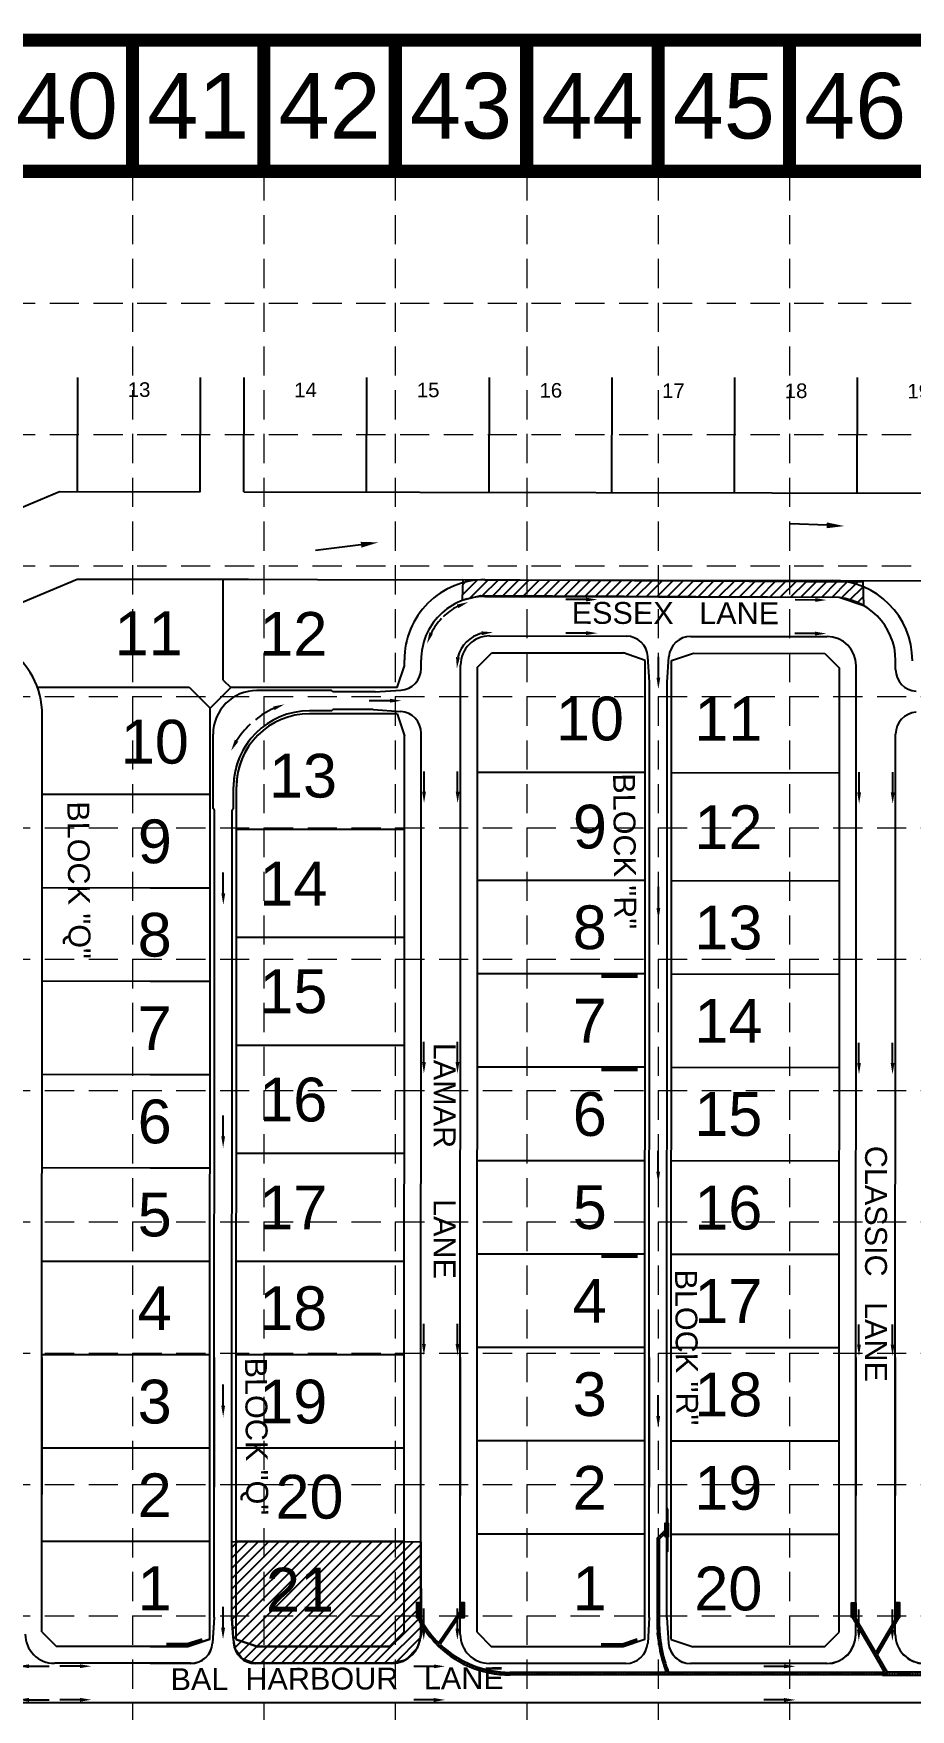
# Model space of a CAD drawing. Header units: inches. Extents: x 2468851 to 2474620, y 7110473 to 7114082.
# Drawn here: x 2472477 to 2473078, y 7112933 to 7114082 of the extents above; entities that cross this region are included whole.
import ezdxf
from ezdxf.enums import TextEntityAlignment as Align

# ---------------------------------------------------------------- set-up
doc = ezdxf.new("R2010")
doc.units = ezdxf.units.IN
doc.header["$MEASUREMENT"] = 0
doc.linetypes.add('CENTER2', pattern=[1.125, 0.75, -0.125, 0.125, -0.125])
doc.linetypes.add('HIDDEN', pattern=[0.375, 0.25, -0.125])
for name, color, linetype in [('APVMT', 11, 'Continuous'), ('AROW', 250, 'Continuous'), ('BASE', 7, 'Continuous'), ('BLOCKNO', 250, 'Continuous'), ('ex-pvmt', 7, 'Continuous'), ('ex-row', 1, 'Continuous'), ('ex-stm', 9, 'Continuous'), ('EXIST', 250, 'Continuous'), ('FLOW', 250, 'Continuous'), ('GRID', 254, 'HIDDEN'), ('LOT', 250, 'Continuous'), ('LOTNO', 250, 'Continuous'), ('PVMT', 250, 'Continuous'), ('SODDED LOT', 2, 'Continuous'), ('SROW', 250, 'Continuous'), ('STM', 1, 'Continuous'), ('STMCL', 133, 'CENTER2'), ('STRNAMES', 250, 'Continuous'), ('WALL', 21, 'HIDDEN')]:
    doc.layers.add(name, color=color, linetype=linetype)
doc.styles.get("Standard").update_dxf_attribs({"font": 'ARIAL.TTF'})
pattern_1 = [(45, (2472402.30112, 7112300.57772), (-0.176776695, 0.176776695), [])]
pattern_2 = [(45, (2472402.30114, 7112300.51598), (-0.176776695, 0.176776695), [])]

# ---------------------------------------------------------------- blocks, each defined once
blk = doc.blocks.new('1D')
at = {"layer": 'FLOW'}
for p, q in [((7.4, 11.5), (21.2, 11.5)), ((7.4, -11.5), (21.2, -11.5))]:
    blk.add_line(p, q, dxfattribs=at)
for points in [[(7.4, 10.2), (7.4, 12.8), (-0.4, 11.5)], [(7.4, -12.8), (7.4, -10.2), (-0.4, -11.5)]]:
    blk.add_solid(points, dxfattribs=at)

msp = doc.modelspace()

# ---------------------------------------------------------------- hatches: boundary and pattern name
at = {"layer": 'ex-stm'}
h = msp.add_hatch(dxfattribs=at)
h.set_pattern_fill('ANSI31', color=5, style=0)
h.set_pattern_definition([(45, (2472402.30112, 7112300.57772), (-0.088388348, 0.088388348), [])])
h.paths.add_polyline_path([(2472911.8, 7113070.4), (2472911.3, 7113070.4), (2472911.3, 7113041.6), (2472911.8, 7113041.6), (2472911.8, 7113051.6), (2472912.3, 7113051.6), (2472912.3, 7113060.4), (2472911.8, 7113060.4)])
h = msp.add_hatch(dxfattribs=at)
h.set_pattern_fill('ANSI31', color=5, scale=2, style=0)
h.set_pattern_definition(pattern_1)
h.paths.add_polyline_path([(2472742.7, 7112996.1), (2472742.7, 7113006.1), (2472739.7, 7113006.1), (2472739.7, 7112996.1)])
h = msp.add_hatch(dxfattribs=at)
h.set_pattern_fill('ANSI31', color=5, scale=2, style=0)
h.set_pattern_definition(pattern_1)
h.paths.add_polyline_path([(2472772.7, 7112996), (2472772.7, 7113006), (2472769.7, 7113006), (2472769.7, 7112996)])
h = msp.add_hatch(dxfattribs=at)
h.set_pattern_fill('ANSI31', color=5, scale=2, style=0)
h.set_pattern_definition(pattern_1)
h.paths.add_polyline_path([(2473037.7, 7112996), (2473037.7, 7113006), (2473040.7, 7113006), (2473040.7, 7112996)])
h = msp.add_hatch(dxfattribs=at)
h.set_pattern_fill('ANSI31', color=5, scale=2, style=0)
h.set_pattern_definition(pattern_1)
h.paths.add_polyline_path([(2473070.7, 7112996), (2473070.7, 7113006), (2473067.7, 7113006), (2473067.7, 7112996)])
at = {"layer": 'SODDED LOT', "linetype": 'Continuous'}
h = msp.add_hatch(dxfattribs=at)
h.set_pattern_fill('ANSI31', color=256, scale=40, style=0)
h.paths.add_polyline_path([(2472093.3, 7112787.7), (2472221.6, 7112787.6), (2472221.1, 7112667.4), (2472093.2, 7112666.7), (2472093.2, 7112679.1), (2472093.2, 7112787.7)])
h.paths.add_polyline_path([(2471960.5, 7112505.4), (2471959.7, 7112628.2), (2472033.7, 7112628.2), (2472034.4, 7112505.2), (2471960.5, 7112505.3)])
h.paths.add_polyline_path([(2472943.9, 7112483.2), (2472828.6, 7112440.6), (2472835.7, 7112422.6), (2472839.7, 7112413.5), (2472848, 7112395.6), (2472853, 7112385.9), (2472858.5, 7112375.6), (2472870.5, 7112355.8), (2472902, 7112375.7), (2472974.1, 7112421.8), (2472963.7, 7112439.4), (2472954.7, 7112457.2), (2472946.7, 7112476.1), (2472944.1, 7112483.1)])
h.paths.add_polyline_path([(2473207.1, 7112415.6), (2473209.5, 7112419.3), (2473291.2, 7112550.2), (2473277.1, 7112559.7), (2473268.7, 7112565.8), (2473246, 7112583.4), (2473233.4, 7112592.2), (2473227.8, 7112595.8), (2473221.5, 7112599.4), (2473212.3, 7112604.8), (2473198.4, 7112611.8), (2473179.6, 7112620.1), (2473161, 7112626.5), (2473143.6, 7112631.4), (2473124.7, 7112635.3), (2473119.2, 7112635.2), (2473114.5, 7112633.7), (2473110.4, 7112630.8), (2473107.9, 7112626.3), (2473106.6, 7112621.6), (2473105.4, 7112606.6), (2473105.5, 7112593.2), (2473106.9, 7112578.9), (2473109.8, 7112566), (2473113.8, 7112552.9), (2473118.8, 7112540.9), (2473119.6, 7112539.3), (2473125.5, 7112528.4), (2473132.5, 7112517.6), (2473154.5, 7112487.4), (2473189.1, 7112440.1), (2473207, 7112415.6)])
h.paths.add_polyline_path([(2472149.9, 7113580.6), (2472139.1, 7113587.3), (2472148.3, 7113599.5), (2472130, 7113617.4), (2472301, 7113620.9), (2472421, 7113670.5), (2472435.9, 7113657.7), (2472418.5, 7113656.7), (2472386.3, 7113644.4), (2472349.6, 7113630.6), (2472301, 7113613.8), (2472253.5, 7113608.2), (2472206, 7113607.7), (2472182, 7113606.7), (2472168.8, 7113602.6), (2472156, 7113590.3)])
h.paths.add_polyline_path([(2472770.9, 7113693.3), (2472783.8, 7113696.4), (2473029.2, 7113695.4), (2473046.2, 7113689.7), (2473045.7, 7113705.7), (2472771.5, 7113707.2)])
h.paths.add_polyline_path([(2473645.4, 7113690.7), (2473645, 7113704.6), (2473380.1, 7113706.2), (2473375.6, 7113692.3), (2473381.7, 7113694.8), (2473634.3, 7113693.9)])
h.paths.add_polyline_path([(2473661.8, 7113026.9), (2473687.5, 7113025.6), (2473728.5, 7113019.3), (2473771.1, 7113012.6), (2473800.8, 7113000.6), (2473816.1, 7112992), (2473817.6, 7112992.3), (2473826.6, 7112959), (2473778.3, 7112869.4), (2473754.2, 7112818.3), (2473704.9, 7112707.3), (2473675.9, 7112628.5), (2473649.4, 7112551.6), (2473609.4, 7112401.1), (2473622, 7112397.2), (2473660.2, 7112541.4), (2473687, 7112623.6), (2473721, 7112714), (2473756.5, 7112795.8), (2473776.2, 7112842.1), (2473803.7, 7112892.8), (2473821.3, 7112931.8), (2473838.2, 7112953.9), (2473843.8, 7112970.4), (2473841.6, 7112985), (2473834.4, 7112995.8), (2473821.8, 7113003.5), (2473803.5, 7113011.6), (2473780.8, 7113020.1), (2473754.2, 7113027.8), (2473717.9, 7113032.7), (2473683.7, 7113037.8), (2473675.2, 7113037.5), (2473668.5, 7113034.7), (2473663, 7113029)])
h.paths.add_polyline_path([(2473971.5, 7113199.8), (2473953.3, 7113211.9), (2473941.2, 7113192.1), (2473861.1, 7113065.6), (2473810.5, 7113087.5), (2473761.2, 7113101.5), (2473721, 7113107), (2473697.2, 7113110.4), (2473674.1, 7113113.7), (2473679.5, 7113105.3), (2473686.7, 7113099.9), (2473703.5, 7113097.6), (2473742.5, 7113092.2), (2473787.4, 7113083.2), (2473826.4, 7113070), (2473851, 7113058.6), (2473862.4, 7113053.2), (2473874.4, 7113053.5), (2473885.8, 7113058.3), (2473896, 7113069.7), (2473937.9, 7113137.7), (2473969.9, 7113198.6)])
h.paths.add_polyline_path([(2474189.4, 7113705.6), (2474212.7, 7113695.3), (2474173.1, 7113585.5), (2474125.5, 7113471.6), (2474078.4, 7113374), (2473995.2, 7113231.4), (2473980.7, 7113211.8), (2473961.7, 7113224.1), (2474019.2, 7113316.2), (2474060, 7113393.3), (2474123.1, 7113525), (2474155.5, 7113608.2)])
h.paths.add_polyline_path([(2472613.3, 7113048.1), (2472742.6, 7113047.9), (2472742.9, 7112984.1), (2472740.2, 7112975), (2472732.2, 7112966.8), (2472722.7, 7112964.6), (2472628.3, 7112964.8), (2472620.3, 7112967.7), (2472615.7, 7112974.1), (2472614.1, 7112982.3), (2472613.3, 7112995.2)])
h.paths.add_polyline_path([(2472069.9, 7112331.6), (2472070.3, 7112318.1), (2472070.6, 7112197.1), (2471996.7, 7112197.2), (2471995.8, 7112331.7), (2472070.2, 7112331.6)])
h.paths.add_polyline_path([(2472440.2, 7112197.1), (2472440.4, 7112331.7), (2472514.3, 7112331.7), (2472514.1, 7112311.4), (2472514.1, 7112197.1), (2472440.4, 7112197.1)])
h.paths.add_polyline_path([(2471733.8, 7111882.3), (2471733.8, 7111970.4), (2471868.6, 7111970.9), (2471868.3, 7111882.5), (2471840.6, 7111882.4), (2471733.9, 7111882)])
edge = h.paths.add_edge_path()
edge.add_line((2471343.5, 7111971), (2471344.1, 7111826.6))
edge.add_line((2471344.1, 7111826.6), (2471538.5, 7111827.3))
edge.add_arc((2471538.4, 7111847.3), 20, 270.2036, 360.1993)
edge.add_line((2471558.4, 7111847.3), (2471558.4, 7111971.6))
edge.add_line((2471558.4, 7111971.6), (2471343.5, 7111970.9))
edge.add_line((2471343.5, 7111970.9), (2471343.5, 7111971))
h.paths.add_polyline_path([(2471436.5, 7111651.3), (2471435.9, 7111795.9), (2471345.6, 7111795.6), (2471346, 7111779), (2471346.3, 7111651.2), (2471436.4, 7111651.4)])
edge = h.paths.add_edge_path()
edge.add_line((2470893.9, 7111969.8), (2470893.5, 7112114))
edge.add_line((2470893.5, 7112114), (2470801.6, 7112113.7))
edge.add_arc((2470801.7, 7112093.7), 20, 90.1777, 179.3767)
edge.add_line((2470781.7, 7112094), (2470781.6, 7112090.9))
edge.add_line((2470781.6, 7112090.9), (2470782.1, 7111968.8))
edge.add_line((2470782.1, 7111968.8), (2470894, 7111969.6))
edge.add_line((2470894, 7111969.6), (2470893.9, 7111969.8))
h.paths.add_polyline_path([(2470750.3, 7112143.4), (2470731.6, 7112143.5), (2470623.9, 7112143.1), (2470623.3, 7112319.6), (2470749.9, 7112320.1), (2470750.4, 7112143.4)])
h.paths.add_polyline_path([(2470605.1, 7111911.5), (2470605.1, 7111834.6), (2470462.4, 7111834.1), (2470462.1, 7111911), (2470480.8, 7111911.1), (2470605.1, 7111911.5)])
at = {"layer": 'STM'}
h = msp.add_hatch(dxfattribs=at)
h.set_pattern_fill('ANSI31', color=5, style=0)
h.set_pattern_definition([(45, (2472402.30114, 7112300.51598), (-0.088388348, 0.088388348), [])])
h.paths.add_polyline_path([(2472911.8, 7113070.4), (2472911.3, 7113070.4), (2472911.3, 7113041.5), (2472911.8, 7113041.5), (2472911.8, 7113051.5), (2472912.3, 7113051.5), (2472912.3, 7113060.4), (2472911.8, 7113060.4)])
h = msp.add_hatch(dxfattribs=at)
h.set_pattern_fill('ANSI31', color=5, scale=2, style=0)
h.set_pattern_definition(pattern_2)
h.paths.add_polyline_path([(2472742.7, 7112996), (2472742.7, 7113006), (2472739.7, 7113006), (2472739.7, 7112996)])
h = msp.add_hatch(dxfattribs=at)
h.set_pattern_fill('ANSI31', color=5, scale=2, style=0)
h.set_pattern_definition(pattern_2)
h.paths.add_polyline_path([(2472772.7, 7112996), (2472772.7, 7113006), (2472769.7, 7113006), (2472769.7, 7112996)])
h = msp.add_hatch(dxfattribs=at)
h.set_pattern_fill('ANSI31', color=5, scale=2, style=0)
h.set_pattern_definition(pattern_2)
h.paths.add_polyline_path([(2473037.7, 7112995.9), (2473037.7, 7113005.9), (2473040.7, 7113005.9), (2473040.7, 7112995.9)])
h = msp.add_hatch(dxfattribs=at)
h.set_pattern_fill('ANSI31', color=5, scale=2, style=0)
h.set_pattern_definition(pattern_2)
h.paths.add_polyline_path([(2473070.7, 7112995.9), (2473070.7, 7113005.9), (2473067.7, 7113005.9), (2473067.7, 7112995.9)])

# ---------------------------------------------------------------- linework, layer by layer
at = {"layer": 'APVMT', "color": 7}
for p, q in [((2472899.4, 7113637), (2472898.2, 7113654.6)), ((2472911.4, 7113637), (2472912.6, 7113654.5)), ((2472899.2, 7112996), (2472899.4, 7113637)), ((2472911.2, 7112995.9), (2472911.4, 7113637)), ((2472681.4, 7113631.4), (2472630.4, 7113631.4)), ((2472682.4, 7113630.4), (2472681.4, 7113631.4)), ((2472711.4, 7113630.4), (2472682.4, 7113630.4)), ((2472711.4, 7113630.4), (2472728.9, 7113631.5)), ((2472681.4, 7113617.4), (2472666.4, 7113617.4)), ((2472681.4, 7113617.4), (2472682.4, 7113618.4)), ((2472710, 7113618.4), (2472682.4, 7113618.4)), ((2472710, 7113618.4), (2472728.9, 7113617.1)), ((2472600.4, 7113550.4), (2472600.4, 7113601.4)), ((2472600.4, 7113550.4), (2472600.4, 7113601.4)), ((2472614.4, 7113550.4), (2472614.4, 7113565.4)), ((2472614.4, 7113550.4), (2472614.4, 7113565.4)), ((2472601.4, 7113549.4), (2472600.4, 7113550.4)), ((2472601.4, 7113549.4), (2472600.4, 7113550.4)), ((2472601.2, 7112996.1), (2472601.4, 7113549.4)), ((2472601.2, 7112996.1), (2472601.4, 7113549.4)), ((2472613.2, 7112995.9), (2472613.4, 7113549.4)), ((2472613.2, 7112995.9), (2472613.4, 7113549.4)), ((2472614.4, 7113550.4), (2472613.4, 7113549.4)), ((2472614.4, 7113550.4), (2472613.4, 7113549.4)), ((2472601.2, 7112996.1), (2472600.1, 7112978.5)), ((2472601.2, 7112996.1), (2472600.1, 7112978.5)), ((2472613.2, 7112995.9), (2472614.4, 7112978.5)), ((2472613.2, 7112995.9), (2472614.4, 7112978.5)), ((2472899.2, 7112996), (2472898.1, 7112978.5)), ((2472911.2, 7112995.9), (2472912.4, 7112978.4))]:
    msp.add_line(p, q, dxfattribs=at)
for centre, radius, start in [((2472630.4, 7113601.4), 30, 89.9854), ((2472630.4, 7113601.4), 30, 89.9854), ((2472666.4, 7113565.4), 52, 89.9854), ((2472666.4, 7113565.4), 52, 143.4284)]:
    msp.add_arc(centre, radius, start, 179.9854, dxfattribs=at)
at = {"layer": 'AROW'}
for p, q in [((2472407, 7113665.5), (2472507.3, 7113707.8)), ((2472507.3, 7113707.8), (2472624.6, 7113707.6)), ((2472557.4, 7113707.7), (2472786.5, 7113707.3)), ((2473024.5, 7113706.8), (2473386.5, 7113706.1)), ((2472896.2, 7112981), (2472896.4, 7113652)), ((2472914.2, 7112980.9), (2472914.4, 7113652)), ((2472598.4, 7113619.3), (2472612.5, 7113633.4)), ((2472598.4, 7113619.3), (2472612.5, 7113633.4)), ((2472726.4, 7113633.4), (2472612.5, 7113633.4)), ((2472624.6, 7113633.4), (2472612.5, 7113633.4)), ((2472726.4, 7113633.4), (2472612.6, 7113633.4)), ((2472624.6, 7113633.4), (2472612.6, 7113633.4)), ((2472598.2, 7112981), (2472598.4, 7113619.3)), ((2472598.2, 7112981), (2472598.4, 7113619.3)), ((2472726.4, 7113615.4), (2472666.4, 7113615.4)), ((2472616.2, 7112981), (2472616.4, 7113565.4)), ((2472616.2, 7112981), (2472616.4, 7113565.4))]:
    msp.add_line(p, q, dxfattribs=at)
for start in [89.9854, 146.6406]:
    msp.add_arc((2472666.4, 7113565.4), 50, start, 179.9854, dxfattribs=at)
at = {"layer": 'BASE', "const_width": 9}
for points in [[(2468855.2, 7110477.2), (2474615.2, 7110477.2), (2474615.2, 7114077.2), (2468855.2, 7114077.2)], [(2468945.2, 7110567.2), (2474525.2, 7110567.2), (2474525.2, 7113987.2), (2468945.2, 7113987.2)]]:
    msp.add_lwpolyline(points, close=True, dxfattribs=at)
for points in [[(2472545.2, 7113987.2), (2472545.2, 7114077.2)], [(2472635.2, 7113987.2), (2472635.2, 7114077.2)], [(2472725.2, 7113987.2), (2472725.2, 7114077.2)], [(2472815.2, 7113987.2), (2472815.2, 7114077.2)], [(2472905.2, 7113987.2), (2472905.2, 7114077.2)], [(2472995.2, 7113987.2), (2472995.2, 7114077.2)]]:
    msp.add_lwpolyline(points, dxfattribs=at)
at = {"layer": 'ex-pvmt'}
for p, q in [((2472601.2, 7112996.2), (2472601.3, 7113174.2)), ((2472613.2, 7112996), (2472613.3, 7113174.2)), ((2472742.7, 7112984.6), (2472742.8, 7113174.2)), ((2472769.7, 7112984.5), (2472769.8, 7113174.2)), ((2472899.2, 7112996), (2472899.3, 7113174.2)), ((2472911.2, 7112996), (2472911.3, 7113174.2)), ((2473040.7, 7112984.5), (2473040.8, 7113174.2)), ((2473067.7, 7112984.5), (2473067.8, 7113174.2)), ((2472601.2, 7112996.2), (2472600.1, 7112978.6)), ((2472613.2, 7112996), (2472614.4, 7112978.6)), ((2472899.2, 7112996), (2472898.1, 7112978.5)), ((2472911.2, 7112996), (2472912.4, 7112978.5)), ((2472585.1, 7112964.6), (2472491.7, 7112964.6)), ((2472722.7, 7112964.6), (2472629.4, 7112964.6)), ((2472883.1, 7112964.5), (2472789.7, 7112964.5)), ((2473020.7, 7112964.5), (2472927.4, 7112964.5)), ((2473140.5, 7112937.5), (2471892.9, 7112937.8))]:
    msp.add_line(p, q, dxfattribs=at)
for centre, radius, start, end in [((2472491.7, 7112984.6), 20, 179.9854, 269.9854), ((2472722.7, 7112984.6), 20, 269.9854, 359.9854), ((2472789.7, 7112984.5), 20, 179.9854, 269.9854), ((2473020.7, 7112984.5), 20, 269.9854, 359.9854), ((2473087.7, 7112984.5), 20, 179.9854, 269.9854), ((2472585.1, 7112979.6), 15, 269.9854, 356.1714), ((2472629.4, 7112979.6), 15, 183.7995, 269.9854), ((2472883.1, 7112979.5), 15, 269.9854, 356.1713), ((2472927.4, 7112979.5), 15, 183.7995, 269.9854)]:
    msp.add_arc(centre, radius, start, end, dxfattribs=at)
at = {"layer": 'ex-row', "color": 7}
for p, q in [((2472483.2, 7112986.1), (2472483.3, 7113174.2)), ((2472731.2, 7112986.1), (2472731.3, 7113174.2)), ((2472781.2, 7112986), (2472781.3, 7113174.2)), ((2473029.2, 7112986), (2473029.3, 7113174.2)), ((2472483.2, 7112986.1), (2472493.2, 7112976.1)), ((2472598.2, 7112981.1), (2472583.2, 7112976.1)), ((2472616.2, 7112981.1), (2472631.2, 7112976.1)), ((2472721.2, 7112976.1), (2472731.2, 7112986.1)), ((2472781.2, 7112986), (2472791.2, 7112976)), ((2472896.2, 7112981), (2472881.2, 7112976)), ((2472914.2, 7112981), (2472929.2, 7112976)), ((2473019.2, 7112976), (2473029.2, 7112986)), ((2472583.2, 7112976.1), (2472493.2, 7112976.1)), ((2472721.2, 7112976.1), (2472631.2, 7112976.1)), ((2472881.2, 7112976), (2472791.2, 7112976)), ((2473019.2, 7112976), (2472929.2, 7112976))]:
    msp.add_line(p, q, dxfattribs=at)
at = {"layer": 'ex-stm', "color": 5}
for p, q in [((2472910.5, 7113060.4), (2472910.5, 7113051.6)), ((2472909.8, 7113057.5), (2472911.3, 7113057.5)), ((2472909.8, 7113054.5), (2472911.3, 7113054.5)), ((2472769.1, 7112999.5), (2472755, 7112978.6)), ((2472770.4, 7112998.6), (2472756, 7112977.5)), ((2473038.4, 7112996), (2473052.1, 7112972.6)), ((2473040.1, 7112996), (2473053.4, 7112973.4)), ((2473068.4, 7112996), (2473054.3, 7112972)), ((2473070.1, 7112996), (2473055.2, 7112970.5)), ((2472753.5, 7112980.1), (2472752.3, 7112978.9)), ((2473052, 7112972.6), (2473053.5, 7112973.4)), ((2473052, 7112972.6), (2473060.1, 7112958.6)), ((2473053.5, 7112973.4), (2473054.3, 7112972)), ((2473055.2, 7112970.5), (2473062.2, 7112958.6)), ((2472910.7, 7112958.4), (2472803.7, 7112958.4)), ((2473058.8, 7112956.6), (2472803.7, 7112956.7)), ((2473058.8, 7112958.3), (2472912.3, 7112958.4)), ((2473058.8, 7112956.3), (2473058.8, 7112958.6)), ((2473060.1, 7112958.6), (2473058.8, 7112958.6)), ((2473140.5, 7112956.3), (2473058.8, 7112956.3)), ((2473140.5, 7112958.6), (2473062.2, 7112958.6))]:
    msp.add_line(p, q, dxfattribs=at)
for points in [[(2472909.8, 7113051.6), (2472912.3, 7113051.6), (2472912.3, 7113060.4), (2472909.8, 7113060.4)], [(2472911.8, 7113070.4), (2472911.3, 7113070.4), (2472911.3, 7113041.6), (2472911.8, 7113041.6), (2472911.8, 7113051.6), (2472912.3, 7113051.6), (2472912.3, 7113060.4), (2472911.8, 7113060.4)], [(2472742.7, 7112996.1), (2472742.7, 7113006.1), (2472739.7, 7113006.1), (2472739.7, 7112996.1)], [(2472772.7, 7112996), (2472772.7, 7113006), (2472769.7, 7113006), (2472769.7, 7112996)], [(2473037.7, 7112996), (2473037.7, 7113006), (2473040.7, 7113006), (2473040.7, 7112996)], [(2473070.7, 7112996), (2473070.7, 7113006), (2473067.7, 7113006), (2473067.7, 7112996)]]:
    msp.add_lwpolyline(points, close=True, dxfattribs=at)
for points in [[(2472909.8, 7113055.6), (2472904.5, 7113050.4), (2472904.5, 7112993.2, 0.08836), (2472910.7, 7112958.4, 0.091412)], [(2472909.8, 7113053.5), (2472906, 7113049.8), (2472906, 7112993.2, 0.089763), (2472912.3, 7112958.4, 0.091412)]]:
    msp.add_lwpolyline(points, format="xyb", dxfattribs=at)
for radius, start, end in [(70.8, 206.4234, 223.3815), (69.2, 207.0422, 223.3815), (69.1, 223.3815, 225.0772), (70.9, 223.3815, 269.9854), (69.1, 226.3402, 269.9854)]:
    msp.add_arc((2472803.8, 7113027.5), radius, start, end, dxfattribs=at)
at = {"layer": 'EXIST', "color": 252}
for p, q in [((2472507.5, 7113767.8), (2472507.7, 7113845.9)), ((2472591.5, 7113767.6), (2472591.7, 7113845.9)), ((2472621.5, 7113767.6), (2472621.7, 7113845.9)), ((2472705.5, 7113767.4), (2472705.7, 7113845.9)), ((2472789.5, 7113767.3), (2472789.7, 7113845.9)), ((2472873.5, 7113767.1), (2472873.7, 7113845.9)), ((2472957.5, 7113766.9), (2472957.7, 7113845.9)), ((2473041.5, 7113766.8), (2473041.7, 7113845.9)), ((2472286.9, 7113679.9), (2472495.2, 7113767.8)), ((2472495.2, 7113767.8), (2472591.5, 7113767.6)), ((2472621.5, 7113767.6), (2473965.5, 7113765))]:
    msp.add_line(p, q, dxfattribs=at)
at = {"layer": 'FLOW', "color": 7}
for p, q in [((2473020.7, 7113744.6), (2472996, 7113745.7)), ((2472701.7, 7113731.3), (2472670.5, 7113727.3)), ((2472905.4, 7113640.2), (2472905.4, 7113654.5)), ((2472721.6, 7113624.4), (2472707.2, 7113624.4)), ((2472607.4, 7113492.3), (2472607.4, 7113506.6)), ((2472905.4, 7113482.4), (2472905.4, 7113496.7)), ((2472607.3, 7113325.8), (2472607.3, 7113340.1)), ((2472905.3, 7113301.6), (2472905.3, 7113315.9)), ((2472607.3, 7113141.2), (2472607.3, 7113155.6)), ((2472905.3, 7113134), (2472905.3, 7113148.4)), ((2472607.2, 7112989), (2472607.2, 7113003.3)), ((2472905.2, 7112985.6), (2472905.2, 7113000))]:
    msp.add_line(p, q, dxfattribs=at)
at = {"layer": 'FLOW'}
for p, q in [((2473020.7, 7113744.6), (2472996, 7113745.7)), ((2472701.7, 7113731.3), (2472670.5, 7113727.3)), ((2472905.4, 7113640.2), (2472905.4, 7113654.5)), ((2472721.6, 7113624.4), (2472707.2, 7113624.4)), ((2472607.4, 7113492.3), (2472607.4, 7113506.6)), ((2472905.4, 7113482.4), (2472905.4, 7113496.7)), ((2472607.3, 7113325.8), (2472607.3, 7113340.1)), ((2472905.3, 7113301.6), (2472905.3, 7113315.9)), ((2472607.3, 7113141.2), (2472607.3, 7113155.6)), ((2472905.3, 7113134), (2472905.3, 7113148.4)), ((2472607.2, 7112989), (2472607.2, 7113003.3)), ((2472905.2, 7112985.6), (2472905.2, 7113000))]:
    msp.add_line(p, q, dxfattribs=at)
at = {"layer": 'FLOW', "color": 7}
for centre, radius, start, end in [((2472786.4, 7113652.3), 41, 136.0489, 153.2302), ((2472786.7, 7113652.7), 41, 117.4232, 134.6046), ((2472789.9, 7113648.8), 22.5, 104.359, 166.1693), ((2472666.4, 7113565.4), 59, 114.4944, 128.8138), ((2472666.4, 7113565.4), 59, 133.4046, 147.724)]:
    msp.add_arc(centre, radius, start, end, dxfattribs=at)
at = {"layer": 'FLOW'}
for centre, radius, start, end in [((2472786.4, 7113652.3), 41, 136.0489, 153.2302), ((2472786.7, 7113652.7), 41, 117.4232, 134.6046), ((2472789.9, 7113648.8), 22.5, 104.359, 166.1693), ((2472666.4, 7113565.4), 59, 114.4944, 128.8138), ((2472666.4, 7113565.4), 59, 133.4046, 147.724)]:
    msp.add_arc(centre, radius, start, end, dxfattribs=at)
at = {"layer": 'FLOW', "color": 7}
for points in [[(2473020.8, 7113746.6), (2473020.6, 7113742.6), (2473032.7, 7113744.1)], [(2472701.5, 7113733.3), (2472702, 7113729.3), (2472713.6, 7113732.9)], [(2472768.4, 7113687.8), (2472767.4, 7113690.3), (2472775.2, 7113692)], [(2472751, 7113670.3), (2472748.6, 7113671.3), (2472746.9, 7113663.4)], [(2472784.2, 7113671.9), (2472784.5, 7113669.3), (2472792.2, 7113671.3)], [(2472769.4, 7113654.1), (2472766.8, 7113654.3), (2472767.4, 7113646.3)], [(2472906.7, 7113640.2), (2472904.1, 7113640.2), (2472905.4, 7113632.3)], [(2472721.6, 7113625.7), (2472721.6, 7113623.1), (2472729.5, 7113624.4)], [(2472642.4, 7113617.9), (2472641.5, 7113620.4), (2472649.3, 7113621.9)], [(2472617.7, 7113596.3), (2472615.3, 7113597.6), (2472612.7, 7113590)], [(2472608.7, 7113492.3), (2472606.1, 7113492.3), (2472607.4, 7113484.4)], [(2472906.7, 7113482.4), (2472904.1, 7113482.4), (2472905.4, 7113474.5)], [(2472608.6, 7113325.8), (2472606, 7113325.8), (2472607.3, 7113317.9)], [(2472906.6, 7113301.6), (2472904, 7113301.6), (2472905.3, 7113293.7)], [(2472608.6, 7113141.2), (2472606, 7113141.2), (2472607.3, 7113133.3)], [(2472906.6, 7113134), (2472904, 7113134), (2472905.3, 7113126.1)], [(2472608.6, 7112989), (2472605.9, 7112989), (2472607.2, 7112981.1)], [(2472906.6, 7112985.6), (2472903.9, 7112985.6), (2472905.2, 7112977.7)]]:
    msp.add_solid(points, dxfattribs=at)
at = {"layer": 'FLOW'}
for points in [[(2473020.8, 7113746.6), (2473020.6, 7113742.6), (2473032.7, 7113744.1)], [(2472701.5, 7113733.3), (2472702, 7113729.3), (2472713.6, 7113732.9)], [(2472768.4, 7113687.8), (2472767.4, 7113690.3), (2472775.2, 7113692)], [(2472751, 7113670.3), (2472748.6, 7113671.3), (2472746.9, 7113663.4)], [(2472784.2, 7113671.9), (2472784.5, 7113669.3), (2472792.2, 7113671.3)], [(2472769.4, 7113654.1), (2472766.8, 7113654.3), (2472767.4, 7113646.3)], [(2472906.7, 7113640.2), (2472904.1, 7113640.2), (2472905.4, 7113632.3)], [(2472721.6, 7113625.7), (2472721.6, 7113623.1), (2472729.5, 7113624.4)], [(2472642.4, 7113617.9), (2472641.5, 7113620.4), (2472649.3, 7113621.9)], [(2472617.7, 7113596.3), (2472615.3, 7113597.6), (2472612.7, 7113590)], [(2472608.7, 7113492.3), (2472606.1, 7113492.3), (2472607.4, 7113484.4)], [(2472906.7, 7113482.4), (2472904.1, 7113482.4), (2472905.4, 7113474.5)], [(2472608.6, 7113325.8), (2472606, 7113325.8), (2472607.3, 7113317.9)], [(2472906.6, 7113301.6), (2472904, 7113301.6), (2472905.3, 7113293.7)], [(2472608.6, 7113141.2), (2472606, 7113141.2), (2472607.3, 7113133.3)], [(2472906.6, 7113134), (2472904, 7113134), (2472905.3, 7113126.1)], [(2472608.6, 7112989), (2472605.9, 7112989), (2472607.2, 7112981.1)], [(2472906.6, 7112985.6), (2472903.9, 7112985.6), (2472905.2, 7112977.7)]]:
    msp.add_solid(points, dxfattribs=at)
at = {"layer": 'GRID', "color": 252, "linetype": 'HIDDEN', "lineweight": 0, "ltscale": 80}
for p, q in [((2472545.2, 7113987.2), (2472545.2, 7110836.8)), ((2472635.2, 7113987.2), (2472635.2, 7110836.8)), ((2472725.2, 7113987.2), (2472725.2, 7110836.8)), ((2472815.2, 7113987.2), (2472815.2, 7110836.8)), ((2472905.2, 7113987.2), (2472905.2, 7110836.8)), ((2472995.2, 7113987.2), (2472995.2, 7110836.8)), ((2468948.5, 7113896.9), (2474528.5, 7113896.9)), ((2468948.5, 7113806.9), (2474528.5, 7113806.9)), ((2468948.5, 7113716.9), (2474528.5, 7113716.9)), ((2468945.2, 7113627.2), (2474525.2, 7113627.2)), ((2468945.2, 7113537.2), (2474525.2, 7113537.2)), ((2468945.2, 7113447.2), (2474525.2, 7113447.2)), ((2468945.2, 7113357.2), (2474525.2, 7113357.2)), ((2468945.2, 7113267.2), (2474525.2, 7113267.2)), ((2468945.2, 7113177.2), (2474525.2, 7113177.2)), ((2468945.2, 7113087.2), (2474525.2, 7113087.2)), ((2468945.2, 7112997.2), (2474525.2, 7112997.2))]:
    msp.add_line(p, q, dxfattribs=at)
at = {"layer": 'LOT'}
for p, q in [((2472607.4, 7113638.5), (2472607.4, 7113707.6)), ((2472607.4, 7113638.5), (2472607.4, 7113707.6)), ((2472607.4, 7113638.5), (2472612.6, 7113633.4)), ((2472607.4, 7113638.5), (2472612.6, 7113633.4)), ((2472480.1, 7113633.6), (2472584.1, 7113633.6)), ((2472584.1, 7113633.6), (2472598.4, 7113619.3)), ((2472896.4, 7113575.1), (2472781.4, 7113575.1)), ((2473029.4, 7113574.8), (2472914.4, 7113574.9)), ((2472598.4, 7113560), (2472483.4, 7113560.1)), ((2472598.4, 7113560), (2472557.4, 7113560)), ((2472731.4, 7113536), (2472616.4, 7113536)), ((2472624.6, 7113536), (2472616.4, 7113536)), ((2472896.4, 7113501.1), (2472781.4, 7113501.1)), ((2473029.4, 7113500.8), (2472914.4, 7113500.9)), ((2472598.4, 7113496), (2472483.4, 7113496.1)), ((2472598.4, 7113496), (2472557.4, 7113496)), ((2472731.4, 7113462), (2472616.4, 7113462)), ((2472624.6, 7113462), (2472616.4, 7113462)), ((2472598.4, 7113432), (2472483.4, 7113432.1)), ((2472598.4, 7113432), (2472557.4, 7113432)), ((2472896.4, 7113437.1), (2472781.4, 7113437.1)), ((2473029.4, 7113436.8), (2472914.4, 7113436.9)), ((2472731.3, 7113388), (2472616.3, 7113388)), ((2472624.6, 7113388), (2472616.3, 7113388)), ((2472896.3, 7113373.1), (2472781.3, 7113373.1)), ((2473029.3, 7113372.8), (2472914.3, 7113372.9)), ((2472598.3, 7113368), (2472483.3, 7113368.1)), ((2472598.3, 7113368), (2472557.3, 7113368)), ((2472731.3, 7113314), (2472616.3, 7113314)), ((2472624.6, 7113314), (2472616.3, 7113314)), ((2472598.3, 7113304), (2472483.3, 7113304.1)), ((2472598.3, 7113304), (2472557.3, 7113304)), ((2472896.3, 7113309.1), (2472781.3, 7113309.1)), ((2473029.3, 7113308.8), (2472914.3, 7113308.9)), ((2472896.3, 7113245.1), (2472781.3, 7113245.1)), ((2473029.3, 7113244.8), (2472914.3, 7113244.9)), ((2472598.3, 7113240), (2472483.3, 7113240.1)), ((2472598.3, 7113240), (2472557.3, 7113240)), ((2472731.3, 7113240), (2472616.3, 7113240)), ((2472624.6, 7113240), (2472616.3, 7113240)), ((2472598.3, 7113176), (2472483.3, 7113176.1)), ((2472598.3, 7113176), (2472557.3, 7113176)), ((2472731.3, 7113176), (2472616.3, 7113176)), ((2472624.6, 7113176), (2472616.3, 7113176)), ((2472896.3, 7113181.1), (2472781.3, 7113181.1)), ((2473029.3, 7113180.8), (2472914.3, 7113180.9)), ((2472896.3, 7113117.1), (2472781.3, 7113117.1)), ((2472598.3, 7113112), (2472483.3, 7113112.1)), ((2472598.3, 7113112), (2472557.3, 7113112)), ((2472731.3, 7113112), (2472616.3, 7113112)), ((2472624.6, 7113112), (2472616.3, 7113112)), ((2473029.3, 7113116.8), (2472914.3, 7113116.9)), ((2472896.3, 7113053.1), (2472781.3, 7113053.1)), ((2473029.3, 7113052.8), (2472914.3, 7113052.9)), ((2472598.3, 7113048), (2472483.3, 7113048.1)), ((2472598.3, 7113048), (2472557.3, 7113048)), ((2472731.3, 7113048), (2472616.3, 7113048)), ((2472624.6, 7113048), (2472616.3, 7113048))]:
    msp.add_line(p, q, dxfattribs=at)
at = {"layer": 'PVMT'}
for p, q in [((2472786.5, 7113695.8), (2473024.5, 7113695.3)), ((2472790, 7113668.8), (2472883.3, 7113668.6)), ((2472927.6, 7113668.5), (2473021, 7113668.3)), ((2472742.9, 7113646.5), (2472742.9, 7113652.3)), ((2472769.7, 7112984.5), (2472769.9, 7113648.8)), ((2473040.7, 7112984.4), (2473040.9, 7113648.3)), ((2473067.9, 7113645.8), (2473067.9, 7113651.8)), ((2472742.7, 7112984.5), (2472742.9, 7113602.1)), ((2473067.7, 7112984.4), (2473067.9, 7113601.5)), ((2472585.1, 7112964.5), (2472491.7, 7112964.6)), ((2472585.1, 7112964.5), (2472557.2, 7112964.5)), ((2472722.7, 7112964.5), (2472629.4, 7112964.5)), ((2472883.1, 7112964.5), (2472789.7, 7112964.5)), ((2473020.7, 7112964.4), (2472927.4, 7112964.4)), ((2472637.6, 7112937.5), (2471892.9, 7112937.7)), ((2473140.5, 7112937.4), (2472557.2, 7112937.5))]:
    msp.add_line(p, q, dxfattribs=at)
for centre, radius, start, end in [((2472786.4, 7113652.3), 43.5, 89.8893, 179.9854), ((2473024.4, 7113651.8), 43.5, 359.9854, 89.8893), ((2472789.9, 7113648.8), 20, 89.8893, 179.9854), ((2472883.3, 7113653.6), 15, 3.8215, 89.8893), ((2472927.6, 7113653.5), 15, 89.8893, 176.1468), ((2473020.9, 7113648.3), 20, 359.9854, 89.8893), ((2472727.9, 7113646.5), 15, 273.7995, 359.9854), ((2473082.9, 7113645.8), 15, 179.9854, 266.1713), ((2472727.9, 7113602.1), 15, 359.9854, 86.1713), ((2473082.9, 7113601.5), 15, 93.7995, 179.9854), ((2472491.7, 7112984.6), 20, 179.9854, 269.9854), ((2472722.7, 7112984.5), 20, 269.9854, 359.9854), ((2472789.7, 7112984.5), 20, 179.9854, 269.9854), ((2473020.7, 7112984.4), 20, 269.9854, 359.9854), ((2473087.7, 7112984.4), 20, 179.9854, 269.9854), ((2472585.1, 7112979.5), 15, 269.9854, 356.1714), ((2472585.1, 7112979.5), 15, 269.9854, 356.1714), ((2472629.4, 7112979.5), 15, 183.7995, 269.9854), ((2472629.4, 7112979.5), 15, 183.7995, 269.9854), ((2472883.1, 7112979.5), 15, 269.9854, 356.1713), ((2472927.4, 7112979.4), 15, 183.7995, 269.9854)]:
    msp.add_arc(centre, radius, start, end, dxfattribs=at)
at = {"layer": 'SODDED LOT'}
for points in [[(2472770.9, 7113693.3), (2472783.8, 7113696.4), (2473029.2, 7113695.4), (2473046.2, 7113689.7), (2473045.7, 7113705.7), (2472771.5, 7113707.2)], [(2472613.3, 7113048.1), (2472742.6, 7113047.9), (2472742.9, 7112984.1), (2472740.2, 7112975), (2472732.2, 7112966.8), (2472722.7, 7112964.6), (2472628.3, 7112964.8), (2472620.3, 7112967.7), (2472615.7, 7112974.1), (2472614.1, 7112982.3), (2472613.3, 7112995.2)]]:
    msp.add_lwpolyline(points, close=True, dxfattribs=at)
at = {"layer": 'SROW'}
for p, q in [((2472786.5, 7113707.3), (2473024.5, 7113706.8)), ((2472781.4, 7113647.3), (2472791.4, 7113657.3)), ((2472791.4, 7113657.3), (2472881.4, 7113657.1)), ((2472896.4, 7113652), (2472881.4, 7113657.1)), ((2472726.4, 7113633.4), (2472731.4, 7113648.4)), ((2472731.4, 7113648.4), (2472731.4, 7113652.3)), ((2472781.2, 7112986), (2472781.4, 7113647.3)), ((2472914.4, 7113652), (2472929.4, 7113657)), ((2472929.4, 7113657), (2473019.4, 7113656.8)), ((2473019.4, 7113656.8), (2473029.4, 7113646.8)), ((2473029.2, 7112985.9), (2473029.4, 7113646.8)), ((2472483.2, 7112986.1), (2472483.4, 7113614.8)), ((2472726.4, 7113615.4), (2472731.4, 7113600.4)), ((2472731.2, 7112986), (2472731.4, 7113600.4)), ((2472483.2, 7112986.1), (2472493.2, 7112976.1)), ((2472598.2, 7112981), (2472583.2, 7112976)), ((2472598.2, 7112981), (2472583.2, 7112976)), ((2472616.2, 7112981), (2472631.2, 7112976)), ((2472616.2, 7112981), (2472631.2, 7112976)), ((2472721.2, 7112976), (2472731.2, 7112986)), ((2472781.2, 7112986), (2472791.2, 7112976)), ((2472896.2, 7112981), (2472881.2, 7112976)), ((2472914.2, 7112980.9), (2472929.2, 7112975.9)), ((2473019.2, 7112975.9), (2473029.2, 7112985.9)), ((2472583.2, 7112976), (2472493.2, 7112976.1)), ((2472583.2, 7112976), (2472557.2, 7112976)), ((2472721.2, 7112976), (2472631.2, 7112976)), ((2472881.2, 7112976), (2472791.2, 7112976)), ((2473019.2, 7112975.9), (2472929.2, 7112975.9))]:
    msp.add_line(p, q, dxfattribs=at)
for centre, start, end in [((2472786.4, 7113652.3), 89.8893, 179.9854), ((2473024.4, 7113651.8), 359.9854, 89.8893), ((2472428.4, 7113614.8), 359.9854, 112.8826)]:
    msp.add_arc(centre, 55, start, end, dxfattribs=at)
at = {"layer": 'STM', "color": 5}
for p, q in [((2472910.5, 7113060.4), (2472910.5, 7113051.5)), ((2472909.8, 7113057.4), (2472911.3, 7113057.4)), ((2472909.8, 7113054.5), (2472911.3, 7113054.5)), ((2472769.1, 7112999.4), (2472755, 7112978.5)), ((2472770.4, 7112998.6), (2472756, 7112977.5)), ((2473038.4, 7112995.9), (2473052.1, 7112972.6)), ((2473040.1, 7112995.9), (2473053.4, 7112973.3)), ((2473068.4, 7112995.9), (2473054.3, 7112972)), ((2473070.1, 7112995.9), (2473055.2, 7112970.5)), ((2472753.5, 7112980), (2472752.3, 7112978.8)), ((2473052, 7112972.5), (2473053.5, 7112973.4)), ((2473052, 7112972.5), (2473060.1, 7112958.5)), ((2473053.5, 7112973.4), (2473054.3, 7112972)), ((2473055.2, 7112970.5), (2473062.2, 7112958.5)), ((2472910.7, 7112958.3), (2472803.7, 7112958.3)), ((2473058.8, 7112956.5), (2472803.7, 7112956.6)), ((2473058.8, 7112958.3), (2472912.3, 7112958.3)), ((2473058.8, 7112956.3), (2473058.8, 7112958.5)), ((2473060.1, 7112958.5), (2473058.8, 7112958.5)), ((2473140.5, 7112956.3), (2473058.8, 7112956.3)), ((2473140.5, 7112958.5), (2473062.2, 7112958.5))]:
    msp.add_line(p, q, dxfattribs=at)
for points in [[(2472909.8, 7113051.5), (2472912.3, 7113051.5), (2472912.3, 7113060.4), (2472909.8, 7113060.4)], [(2472911.8, 7113070.4), (2472911.3, 7113070.4), (2472911.3, 7113041.5), (2472911.8, 7113041.5), (2472911.8, 7113051.5), (2472912.3, 7113051.5), (2472912.3, 7113060.4), (2472911.8, 7113060.4)], [(2472742.7, 7112996), (2472742.7, 7113006), (2472739.7, 7113006), (2472739.7, 7112996)], [(2472772.7, 7112996), (2472772.7, 7113006), (2472769.7, 7113006), (2472769.7, 7112996)], [(2473037.7, 7112995.9), (2473037.7, 7113005.9), (2473040.7, 7113005.9), (2473040.7, 7112995.9)], [(2473070.7, 7112995.9), (2473070.7, 7113005.9), (2473067.7, 7113005.9), (2473067.7, 7112995.9)]]:
    msp.add_lwpolyline(points, close=True, dxfattribs=at)
for points in [[(2472909.8, 7113055.6), (2472904.5, 7113050.3), (2472904.5, 7112993.1, 0.08836), (2472910.7, 7112958.3, 0.091412)], [(2472909.8, 7113053.4), (2472906, 7113049.7), (2472906, 7112993.1, 0.089763), (2472912.3, 7112958.3, 0.091412)]]:
    msp.add_lwpolyline(points, format="xyb", dxfattribs=at)
for radius, start, end in [(70.8, 206.4234, 223.3815), (69.2, 207.0422, 223.3815), (69.1, 223.3815, 225.0772), (70.9, 223.3815, 269.9854), (69.1, 226.3402, 269.9854)]:
    msp.add_arc((2472803.8, 7113027.5), radius, start, end, dxfattribs=at)
at = {"layer": 'STMCL', "color": 5}
for p, q in [((2472769.7, 7112999), (2472755, 7112977.3)), ((2473039.2, 7112995.9), (2473061.8, 7112957.4)), ((2473069.2, 7112995.9), (2473054.2, 7112970.4)), ((2473140.5, 7112957.4), (2472803.7, 7112957.5))]:
    msp.add_line(p, q, dxfattribs=at)
msp.add_lwpolyline([(2472909.8, 7113054.5), (2472905.3, 7113050), (2472905.2, 7112993.1, 0.091412), (2472911.8, 7112957.4)], format="xyb", dxfattribs=at)
msp.add_arc((2472803.8, 7113027.5), 70, 206.7291, 269.9854, dxfattribs=at)
at = {"layer": 'WALL', "color": 4, "linetype": 'Continuous', "const_width": 3}
for points in [[(2472891.2, 7113435.8), (2472866.4, 7113435.8)], [(2472891.2, 7113371.8), (2472866.3, 7113371.8)], [(2472891.1, 7113243.8), (2472866.3, 7113243.8)], [(2472593.2, 7112980.4), (2472582.8, 7112977.2)], [(2472891.2, 7112980.5), (2472881.1, 7112977)], [(2472568.3, 7112977.2), (2472582.8, 7112977.2)], [(2472881.1, 7112977), (2472866.2, 7112977)]]:
    msp.add_lwpolyline(points, dxfattribs=at)

# ---------------------------------------------------------------- block references
at = {"layer": 'FLOW', "color": 7}
for p, rotation in [((2472863.3, 7113682.2), 179.88929510445), ((2473020.2, 7113681.9), 179.88929510445), ((2472756.4, 7113554.6), 89.98540615341985), ((2473054.4, 7113554.1), 89.98540615341985), ((2472756.3, 7113369.3), 89.98540615341985), ((2473054.3, 7113368.7), 89.98540615341985), ((2472756.3, 7113176.1), 89.98540615341985), ((2473054.3, 7113175.6), 89.98540615341985), ((2472756.2, 7112980.9), 89.98540615341985), ((2473054.2, 7112980.3), 89.98540615341985), ((2472466.9, 7112951.1), 359.9854054864092)]:
    msp.add_blockref('1D', p, dxfattribs=dict(at, rotation=rotation))
at = {"layer": 'FLOW'}
for p, rotation in [((2472863.3, 7113682.2), 179.88929510445), ((2473020.2, 7113681.9), 179.88929510445), ((2472756.4, 7113554.6), 89.98540615341985), ((2473054.4, 7113554.1), 89.98540615341985), ((2472756.3, 7113369.3), 89.98540615341985), ((2473054.3, 7113368.7), 89.98540615341985), ((2472756.3, 7113176.1), 89.98540615341985), ((2473054.3, 7113175.6), 89.98540615341985), ((2472756.2, 7112980.9), 89.98540615341985), ((2473054.2, 7112980.3), 89.98540615341985), ((2472466.9, 7112951.1), 359.9854054864092)]:
    msp.add_blockref('1D', p, dxfattribs=dict(at, rotation=rotation))
at = {"layer": 'FLOW', "color": 7, "xscale": -1, "rotation": 359.9854054864092}
for p in [(2472516.6, 7112951.1), (2472759, 7112951), (2472998.9, 7112951)]:
    msp.add_blockref('1D', p, dxfattribs=at)
at = {"layer": 'FLOW', "xscale": -1, "rotation": 359.9854054864092}
for p in [(2472516.6, 7112951.1), (2472759, 7112951), (2472998.9, 7112951)]:
    msp.add_blockref('1D', p, dxfattribs=at)

# ---------------------------------------------------------------- texts
at = {"layer": 'BASE'}
for s, p in [('40', (2472500.2, 7114032.2)), ('41', (2472590.2, 7114032.2)), ('42', (2472680.2, 7114032.2)), ('43', (2472770.2, 7114032.2)), ('44', (2472860.2, 7114032.2)), ('45', (2472950.2, 7114032.2)), ('46', (2473040.2, 7114032.2))]:
    msp.add_text(s, height=45, dxfattribs=at).set_placement(p, align=Align.MIDDLE_CENTER)
at = {"layer": 'BLOCKNO'}
for s, p in [('BLOCK "R"', (2472882.4, 7113521.2)), ('BLOCK "Q"', (2472506.6, 7113501.4)), ('BLOCK "R"', (2472924.8, 7113181.1)), ('BLOCK "Q"', (2472628.3, 7113120.1))]:
    msp.add_text(s, height=15, rotation=270.5521, dxfattribs=at).set_placement(p, align=Align.MIDDLE)
at = {"layer": 'EXIST', "color": 252}
for s, p in [('13', (2472549.7, 7113837.6)), ('14', (2472663.7, 7113837.4)), ('15', (2472747.7, 7113837.3)), ('16', (2472831.7, 7113837.1)), ('17', (2472915.7, 7113836.9)), ('18', (2472999.7, 7113836.8)), ('19', (2473083.7, 7113836.6))]:
    msp.add_text(s, height=10, rotation=0.5429, dxfattribs=at).set_placement(p, align=Align.MIDDLE)
at = {"layer": 'LOTNO'}
for s, p in [('11', (2472556.2, 7113670.6)), ('12', (2472655.4, 7113670.4)), ('10', (2472858.5, 7113612.2)), ('11', (2472953.4, 7113611.9)), ('10', (2472560.5, 7113596.3)), ('13', (2472662, 7113573)), ('9', (2472560.5, 7113528)), ('9', (2472858.5, 7113538.1)), ('12', (2472953.4, 7113537.9)), ('14', (2472655.4, 7113499)), ('8', (2472560.4, 7113464)), ('8', (2472858.4, 7113469.1)), ('13', (2472953.4, 7113468.9)), ('15', (2472655.4, 7113425)), ('7', (2472858.4, 7113405.1)), ('14', (2472953.4, 7113404.9)), ('7', (2472560.4, 7113400)), ('16', (2472655.3, 7113351)), ('6', (2472560.4, 7113336)), ('6', (2472858.4, 7113341.1)), ('15', (2472953.3, 7113340.9)), ('17', (2472655.3, 7113277)), ('5', (2472858.4, 7113277.1)), ('16', (2472953.3, 7113276.9)), ('5', (2472560.4, 7113272)), ('4', (2472560.4, 7113208)), ('18', (2472655.3, 7113208)), ('4', (2472858.4, 7113213.1)), ('17', (2472953.3, 7113212.9)), ('3', (2472858.4, 7113149.1)), ('18', (2472953.3, 7113148.9)), ('3', (2472560.4, 7113144)), ('19', (2472655.3, 7113144)), ('2', (2472560.4, 7113080)), ('20', (2472666.4, 7113078.8)), ('2', (2472858.4, 7113085.1)), ('19', (2472953.3, 7113084.9)), ('1', (2472560.3, 7113016)), ('1', (2472858.3, 7113016)), ('20', (2472953.3, 7113015.9))]:
    msp.add_text(s, height=30, dxfattribs=at).set_placement(p, align=Align.MIDDLE)
at = {"layer": 'LOTNO', "color": 7}
msp.add_text('21', height=30, dxfattribs=at).set_placement((2472659.9, 7113015.3), align=Align.MIDDLE)
at = {"layer": 'STRNAMES', "color": 7}
for s, rotation, p in [('ESSEX   LANE', 359.8893, (2472846, 7113677.1)), ('LAMAR      LANE', 269.9854, (2472751.5, 7113389.9)), ('CLASSIC   LANE', 269.9854, (2473047, 7113319.3)), ('BAL  HARBOUR   LANE', 0.1954, (2472571.3, 7112946.2))]:
    msp.add_text(s, height=15, rotation=rotation, dxfattribs=at).set_placement(p)

doc.saveas('drawing.dxf')
